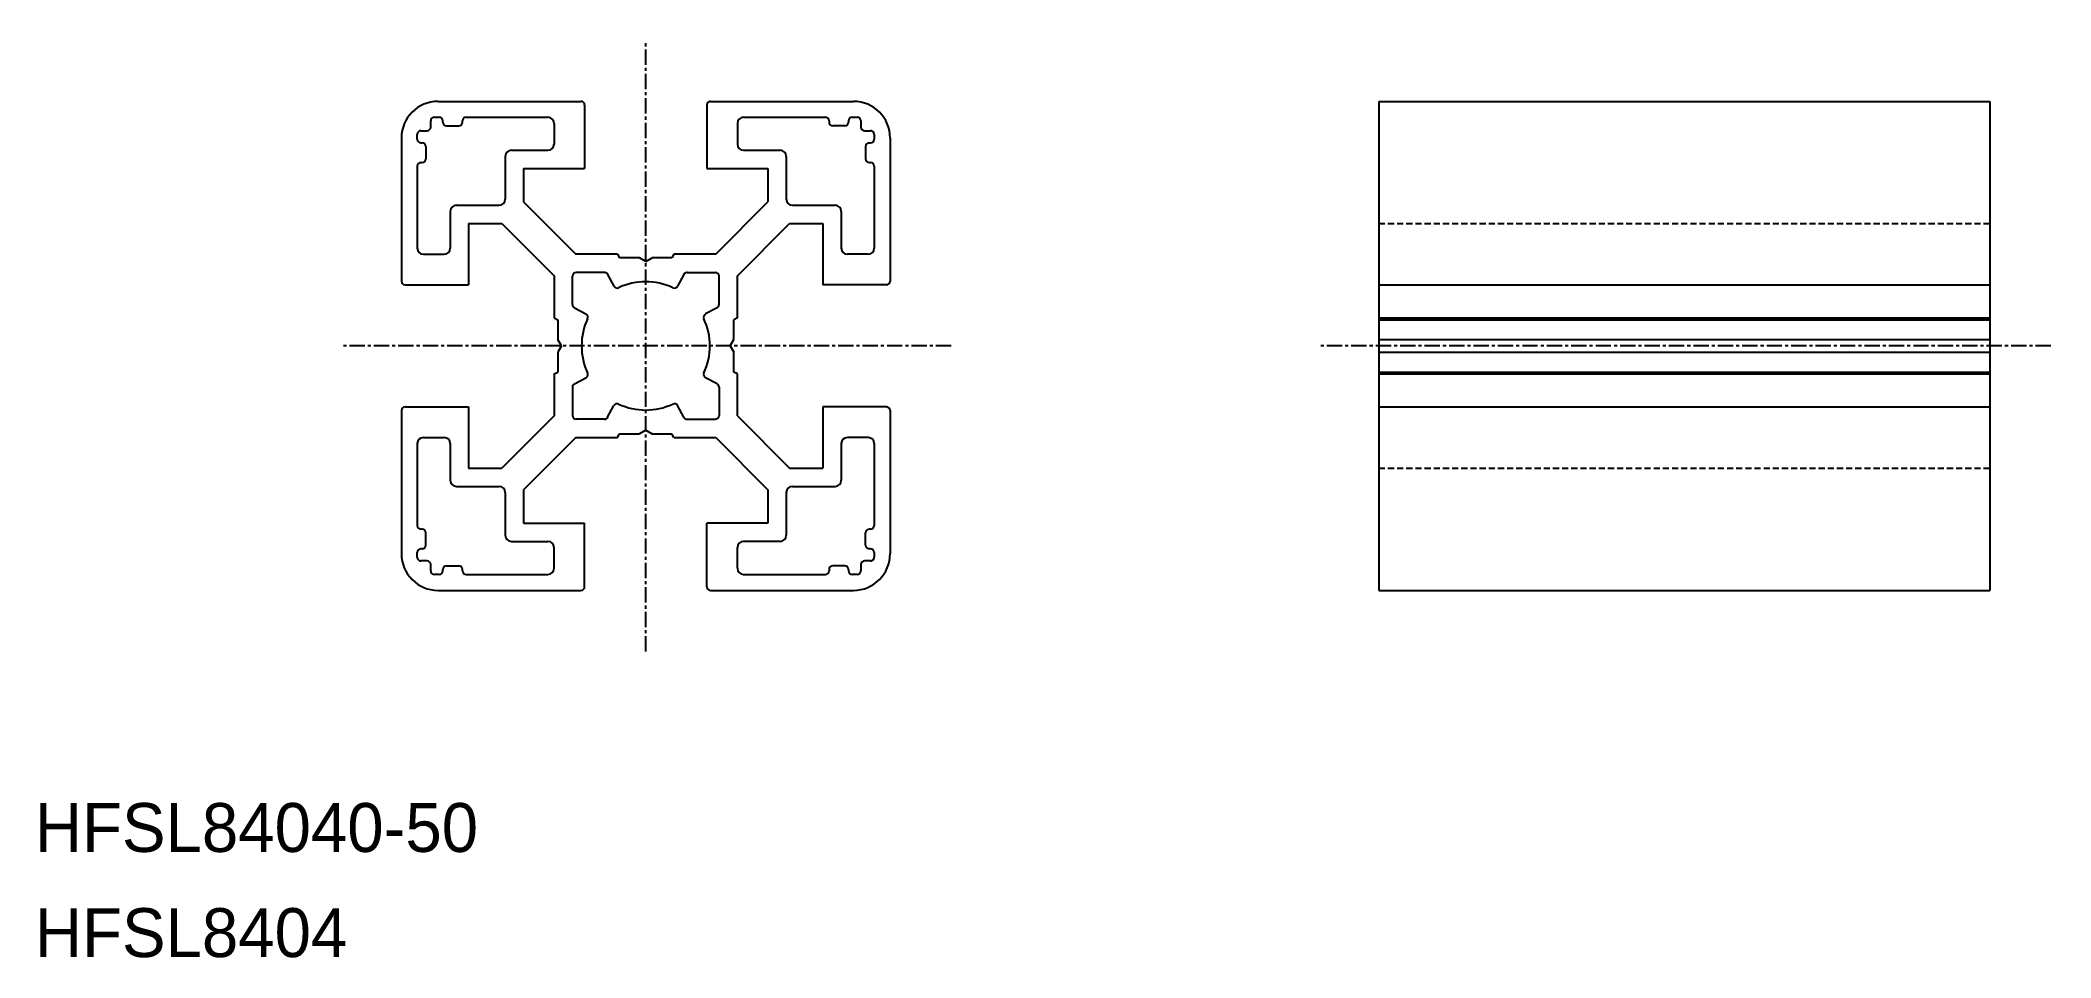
# Model space of a CAD drawing. Extents: x 0 to 165, y 0 to 75.
import ezdxf

# ---------------------------------------------------------------- set-up
doc = ezdxf.new("R2010")
doc.units = 0
doc.linetypes.add('CENTER', pattern=[2, 1.25, -0.25, 0.25, -0.25])
doc.linetypes.add('DASHED', pattern=[0.75, 0.5, -0.25])
doc.layers.get('0').update_dxf_attribs({"linetype": 'CONTINUOUS'})
doc.layers.add('CENTER', color=1, linetype='CENTER')

msp = doc.modelspace()

# ---------------------------------------------------------------- linework, layer by layer
at = {"color": 7, "linetype": 'CONTINUOUS'}
for p, q in [((33, 70), (44.7, 70)), ((45, 69.7), (45, 64.5)), ((55, 69.7), (55, 64.5)), ((55.3, 70), (67, 70)), ((110, 70), (110, 30)), ((110, 70), (160, 70)), ((160, 70), (160, 30)), ((31.6, 67.6), (32.1, 67.6)), ((32.4, 67.9), (32.4, 68.4)), ((32.7, 68.7), (33.1, 68.7)), ((33.4, 68.3), (33.4, 68.4)), ((33.7, 68), (34.7, 68)), ((35, 68.3), (35, 68.4)), ((35.3, 68.7), (42, 68.7)), ((42.5, 68.2), (42.5, 66.5)), ((57.5, 68.2), (57.5, 66.5)), ((58, 68.7), (64.7, 68.7)), ((65, 68.4), (65, 68.3)), ((66.3, 68), (65.3, 68)), ((66.6, 68.4), (66.6, 68.3)), ((66.9, 68.7), (67.3, 68.7)), ((67.6, 68.4), (67.6, 67.9)), ((67.9, 67.6), (68.4, 67.6)), ((30, 67), (30, 55.3)), ((31.3, 66.9), (31.3, 67.3)), ((31.6, 66.6), (31.7, 66.6)), ((32, 66.3), (32, 65.3)), ((39, 66), (42, 66)), ((58, 66), (61, 66)), ((68, 66.3), (68, 65.3)), ((68.3, 66.6), (68.4, 66.6)), ((68.7, 67.3), (68.7, 66.9)), ((70, 67), (70, 55.3)), ((31.3, 64.7), (31.3, 58)), ((31.6, 65), (31.7, 65)), ((38.5, 65.5), (38.5, 62)), ((40, 64.5), (40, 61.77)), ((40, 64.5), (45, 64.5)), ((55, 64.5), (60, 64.5)), ((60, 64.5), (60, 61.77)), ((61.5, 65.5), (61.5, 62)), ((68.3, 65), (68.4, 65)), ((68.7, 64.7), (68.7, 58)), ((34, 61), (34, 58)), ((34.5, 61.5), (38, 61.5)), ((40, 61.77), (44.27, 57.5)), ((55.73, 57.5), (60, 61.77)), ((62, 61.5), (65.5, 61.5)), ((66, 61), (66, 58)), ((35.5, 60), (38.23, 60)), ((35.5, 60), (35.5, 55)), ((38.23, 60), (42.5, 55.73)), ((57.5, 55.73), (61.77, 60)), ((61.77, 60), (64.5, 60)), ((64.5, 60), (64.5, 55)), ((31.8, 57.5), (33.5, 57.5)), ((47.7, 57.5), (44.27, 57.5)), ((46.62, 56), (44.3, 56)), ((47.7, 57.5), (47.86, 57.2)), ((49.48, 57.2), (47.86, 57.2)), ((50, 56.9), (49.48, 57.2)), ((50, 56.9), (50.52, 57.2)), ((52.14, 57.2), (50.52, 57.2)), ((52.3, 57.5), (52.14, 57.2)), ((55.73, 57.5), (52.3, 57.5)), ((53.38, 56), (55.7, 56)), ((68.2, 57.5), (66.5, 57.5)), ((30.3, 55), (35.5, 55)), ((42.5, 55.73), (42.5, 52.3)), ((44, 53.38), (44, 55.7)), ((46.88, 55.84), (47.39, 54.89)), ((53.12, 55.84), (52.61, 54.89)), ((56, 53.38), (56, 55.7)), ((57.5, 52.3), (57.5, 55.73)), ((69.7, 55), (64.5, 55)), ((110, 55), (160, 55)), ((44.16, 53.12), (45.11, 52.61)), ((55.84, 53.12), (54.89, 52.61)), ((42.5, 52.3), (42.8, 52.14)), ((42.8, 52.14), (42.8, 50.52)), ((57.5, 52.3), (57.2, 52.14)), ((57.2, 50.52), (57.2, 52.14)), ((110, 52.3), (160, 52.3)), ((110, 52.14), (160, 52.14)), ((43.1, 50), (42.8, 50.52)), ((43.1, 50), (42.8, 49.48)), ((42.8, 49.48), (42.8, 47.86)), ((56.9, 50), (57.2, 50.52)), ((56.9, 50), (57.2, 49.48)), ((57.2, 47.86), (57.2, 49.48)), ((110, 50.52), (160, 50.52)), ((110, 49.48), (160, 49.48)), ((42.5, 47.7), (42.8, 47.86)), ((57.5, 47.7), (57.2, 47.86)), ((110, 47.86), (160, 47.86)), ((42.5, 47.7), (42.5, 44.27)), ((44, 46.62), (44, 44.3)), ((44.16, 46.88), (45.11, 47.39)), ((55.84, 46.88), (54.89, 47.39)), ((56, 46.62), (56, 44.3)), ((57.5, 44.27), (57.5, 47.7)), ((110, 47.7), (160, 47.7)), ((30, 44.7), (30, 33)), ((30.3, 45), (35.5, 45)), ((35.5, 45), (35.5, 40)), ((46.88, 44.16), (47.39, 45.11)), ((53.12, 44.16), (52.61, 45.11)), ((69.7, 45), (64.5, 45)), ((64.5, 45), (64.5, 40)), ((70, 44.7), (70, 33)), ((110, 45), (160, 45)), ((42.5, 44.27), (38.23, 40)), ((46.62, 44), (44.3, 44)), ((47.7, 42.5), (47.86, 42.8)), ((47.86, 42.8), (49.48, 42.8)), ((50, 43.1), (49.48, 42.8)), ((50, 43.1), (50.52, 42.8)), ((50.52, 42.8), (52.14, 42.8)), ((52.3, 42.5), (52.14, 42.8)), ((53.38, 44), (55.7, 44)), ((57.5, 44.27), (61.77, 40)), ((31.3, 42), (31.3, 35.3)), ((31.8, 42.5), (33.5, 42.5)), ((34, 42), (34, 39)), ((44.27, 42.5), (40, 38.23)), ((44.27, 42.5), (47.7, 42.5)), ((52.3, 42.5), (55.73, 42.5)), ((55.73, 42.5), (60, 38.23)), ((66, 42), (66, 39)), ((68.2, 42.5), (66.5, 42.5)), ((68.7, 42), (68.7, 35.3)), ((35.5, 40), (38.23, 40)), ((61.77, 40), (64.5, 40)), ((34.5, 38.5), (38, 38.5)), ((38.5, 38), (38.5, 34.5)), ((40, 38.23), (40, 35.5)), ((60, 38.23), (60, 35.5)), ((61.5, 38), (61.5, 34.5)), ((62, 38.5), (65.5, 38.5)), ((31.7, 35), (31.6, 35)), ((32, 33.7), (32, 34.7)), ((40, 35.5), (45, 35.5)), ((45, 30.3), (45, 35.5)), ((60, 35.5), (55, 35.5)), ((55, 30.3), (55, 35.5)), ((60, 35.5), (55, 35.5)), ((68, 33.7), (68, 34.7)), ((68.4, 35), (68.3, 35)), ((31.3, 32.7), (31.3, 33.1)), ((31.7, 33.4), (31.6, 33.4)), ((39, 34), (42, 34)), ((42.5, 31.8), (42.5, 33.5)), ((57.5, 31.8), (57.5, 33.5)), ((61, 34), (58, 34)), ((68.4, 33.4), (68.3, 33.4)), ((68.7, 33.1), (68.7, 32.7)), ((32.1, 32.4), (31.6, 32.4)), ((32.4, 31.6), (32.4, 32.1)), ((33.1, 31.3), (32.7, 31.3)), ((33.4, 31.6), (33.4, 31.7)), ((33.7, 32), (34.7, 32)), ((35, 31.6), (35, 31.7)), ((35.3, 31.3), (42, 31.3)), ((58, 31.3), (64.7, 31.3)), ((65, 31.7), (65, 31.6)), ((66.3, 32), (65.3, 32)), ((66.6, 31.7), (66.6, 31.6)), ((67.3, 31.3), (66.9, 31.3)), ((67.6, 32.1), (67.6, 31.6)), ((68.4, 32.4), (67.9, 32.4)), ((33, 30), (44.7, 30)), ((55.3, 30), (67, 30)), ((110, 30), (160, 30))]:
    msp.add_line(p, q, dxfattribs=at)
at = {"color": 3, "linetype": 'DASHED'}
for p, q in [((110, 60), (160, 60)), ((110, 40), (160, 40))]:
    msp.add_line(p, q, dxfattribs=at)
at = {"color": 7, "linetype": 'CONTINUOUS'}
for centre, radius, start, end in [((33, 67), 3, 90, 180), ((44.7, 69.7), 0.3, 0, 90), ((55.3, 69.7), 0.3, 90, 180), ((67, 67), 3, 0, 90), ((31.6, 67.3), 0.3, 90, 180), ((32.1, 67.9), 0.3, 270, 0), ((32.7, 68.4), 0.3, 90, 180), ((33.1, 68.4), 0.3, 0, 90), ((33.7, 68.3), 0.3, 180, 270), ((34.7, 68.3), 0.3, 270, 0), ((35.3, 68.4), 0.3, 90, 180), ((42, 68.2), 0.5, 0, 90), ((58, 68.2), 0.5, 90, 180), ((64.7, 68.4), 0.3, 0, 90), ((65.3, 68.3), 0.3, 180, 270), ((66.3, 68.3), 0.3, 270, 0), ((66.9, 68.4), 0.3, 90, 180), ((67.3, 68.4), 0.3, 0, 90), ((67.9, 67.9), 0.3, 180, 270), ((68.4, 67.3), 0.3, 0, 90), ((31.6, 66.9), 0.3, 180, 270), ((31.7, 66.3), 0.3, 0, 90), ((39, 65.5), 0.5, 90, 180), ((42, 66.5), 0.5, 270, 0), ((58, 66.5), 0.5, 180, 270), ((61, 65.5), 0.5, 0, 90), ((68.3, 66.3), 0.3, 90, 180), ((68.4, 66.9), 0.3, 270, 0), ((31.6, 64.7), 0.3, 90, 180), ((31.7, 65.3), 0.3, 270, 0), ((68.3, 65.3), 0.3, 180, 270), ((68.4, 64.7), 0.3, 0, 90), ((34.5, 61), 0.5, 90, 180), ((38, 62), 0.5, 270, 0), ((62, 62), 0.5, 180, 270), ((65.5, 61), 0.5, 0, 90), ((31.8, 58), 0.5, 180, 270), ((33.5, 58), 0.5, 270, 0), ((66.5, 58), 0.5, 180, 270), ((68.2, 58), 0.5, 270, 0), ((44.3, 55.7), 0.3, 90, 180), ((46.62, 55.7), 0.3, 28.0725, 90), ((53.38, 55.7), 0.3, 90, 151.9275), ((55.7, 55.7), 0.3, 0, 90), ((30.3, 55.3), 0.3, 180, 270), ((47.66, 55.03), 0.3, 208.0725, 294.9739), ((50, 50), 5.25, 65.0261, 114.9739), ((52.34, 55.03), 0.3, 245.0261, 331.9275), ((69.7, 55.3), 0.3, 270, 0), ((44.3, 53.38), 0.3, 180, 241.9275), ((55.7, 53.38), 0.3, 298.0725, 0), ((50, 50), 5.25, 155.0261, 204.9739), ((44.97, 52.34), 0.3, 335.0261, 61.9275), ((55.03, 52.34), 0.3, 118.0725, 204.9739), ((50, 50), 5.25, 335.0261, 24.9739), ((44.97, 47.66), 0.3, 298.0725, 24.9739), ((55.03, 47.66), 0.3, 155.0261, 241.9275), ((44.3, 46.62), 0.3, 118.0725, 180), ((55.7, 46.62), 0.3, 0, 61.9275), ((30.3, 44.7), 0.3, 90, 180), ((47.66, 44.97), 0.3, 65.0261, 151.9275), ((50, 50), 5.25, 245.0261, 294.9739), ((52.34, 44.97), 0.3, 28.0725, 114.9739), ((69.7, 44.7), 0.3, 0, 90), ((44.3, 44.3), 0.3, 180, 270), ((46.62, 44.3), 0.3, 270, 331.9275), ((53.38, 44.3), 0.3, 208.0725, 270), ((55.7, 44.3), 0.3, 270, 0), ((31.8, 42), 0.5, 90, 180), ((33.5, 42), 0.5, 0, 90), ((66.5, 42), 0.5, 90, 180), ((68.2, 42), 0.5, 0, 90), ((34.5, 39), 0.5, 180, 270), ((38, 38), 0.5, 0, 90), ((62, 38), 0.5, 90, 180), ((65.5, 39), 0.5, 270, 0), ((31.6, 35.3), 0.3, 180, 270), ((31.7, 34.7), 0.3, 0, 90), ((68.3, 34.7), 0.3, 90, 180), ((68.4, 35.3), 0.3, 270, 0), ((33, 33), 3, 180, 270), ((31.6, 33.1), 0.3, 90, 180), ((31.7, 33.7), 0.3, 270, 0), ((39, 34.5), 0.5, 180, 270), ((42, 33.5), 0.5, 0, 90), ((58, 33.5), 0.5, 90, 180), ((61, 34.5), 0.5, 270, 0), ((67, 33), 3, 270, 0), ((68.3, 33.7), 0.3, 180, 270), ((68.4, 33.1), 0.3, 360, 90), ((31.6, 32.7), 0.3, 180, 270), ((32.1, 32.1), 0.3, 0, 90), ((32.7, 31.6), 0.3, 180, 270), ((33.1, 31.6), 0.3, 270, 0), ((33.7, 31.7), 0.3, 90, 180), ((34.7, 31.7), 0.3, 0, 90), ((35.3, 31.6), 0.3, 180, 270), ((42, 31.8), 0.5, 270, 0), ((58, 31.8), 0.5, 180, 270), ((64.7, 31.6), 0.3, 270, 0), ((65.3, 31.7), 0.3, 90, 180), ((66.3, 31.7), 0.3, 0, 90), ((66.9, 31.6), 0.3, 180, 270), ((67.3, 31.6), 0.3, 270, 0), ((67.9, 32.1), 0.3, 90, 180), ((68.4, 32.7), 0.3, 270, 360), ((44.7, 30.3), 0.3, 270, 0), ((55.3, 30.3), 0.3, 180, 270)]:
    msp.add_arc(centre, radius, start, end, dxfattribs=at)
at = {"layer": 'CENTER', "color": 1, "linetype": 'CENTER'}
for p, q in [((50, 25), (50, 75)), ((75, 50), (25, 50)), ((165, 50), (105, 50))]:
    msp.add_line(p, q, dxfattribs=at)

# ---------------------------------------------------------------- texts
at = {"color": 7, "linetype": 'CONTINUOUS'}
for s, p in [('HFSL84040-50', (0, 8.6)), ('HFSL8404', (0, 0))]:
    msp.add_text(s, height=4, dxfattribs=at).set_placement(p)

doc.saveas('drawing.dxf')
